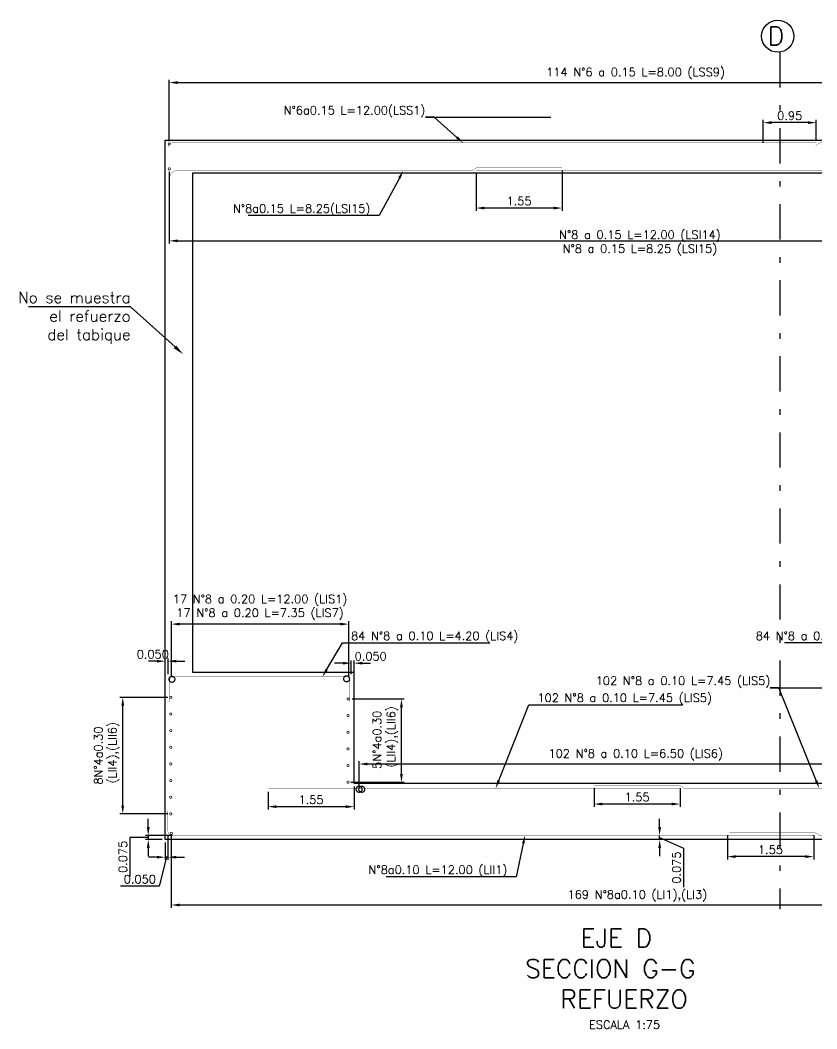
# Model space of a CAD drawing. Header units: metres. Extents: x 1080594 to 1081411, y 976871 to 977162.
# Drawn here: x 1081055.13 to 1081069.48, y 977088.07 to 977106.25 of the extents above; entities that cross this region are included whole.
import ezdxf
from ezdxf import colors
from ezdxf.entities.mleader import LeaderData, LeaderLine
from ezdxf.math import Vec2, Vec3

# ---------------------------------------------------------------- set-up
doc = ezdxf.new("R2010")
doc.units = ezdxf.units.M
doc.header["$LTSCALE"] = 25.4
doc.linetypes.add('DASHDOT', pattern=[1, 0.5, -0.25, 0, -0.25])
for name, color, linetype in [('CIRCULOCONTRAP', 130, 'Continuous'), ('CONTRAPESO', 3, 'Continuous'), ('DIMCONTRAPESO', 1, 'Continuous'), ('EJE-D', 11, 'DASHDOT'), ('R175COTR', 7, 'Continuous'), ('REF', 6, 'Continuous'), ('REGL175', 7, 'Continuous')]:
    doc.layers.add(name, color=color, linetype=linetype)
for name, color, linetype, lineweight in [('COTA', 1, 'Continuous', 30), ('COTACIM', 20, 'Continuous', 5), ('EJECONTRAPESO', 41, 'DASHDOT', 30)]:
    doc.layers.add(name, color=color, linetype=linetype, lineweight=lineweight)
doc.styles.add('romans', font='romans.shx')
doc.dimstyles.new('Copy 75', dxfattribs={"dimtxt": 0.15, "dimasz": 0.15, "dimexe": 0.05, "dimexo": 0.05, "dimgap": 0.05, "dimtad": 1, "dimzin": 0, "dimdsep": 46, "dimtxsty": 'romans', "dimcen": 0.002, "dimclrd": 1, "dimclre": 1, "dimclrt": 3, "dimadec": 4, "dimazin": 0, "dimtfac": 1, "dimtofl": 0, "dimtmove": 1, "dimatfit": 3, "dimfxl": 1, "dimtolj": 1, "dimtzin": 0, "dimarcsym": 1})

# ---------------------------------------------------------------- blocks, each defined once
blk = doc.blocks.new('*D1184')
at = {"layer": 'Defpoints', "color": 0, "transparency": 16777216}
for p in [(1081063.346491144, 977103.5379296201), (1081064.894476015, 977103.5887231749), (1081063.346491144, 977102.863386212)]:
    blk.add_point(p, dxfattribs=at)
at = {"layer": 'DIMCONTRAPESO', "color": 1, "lineweight": -2, "transparency": 16777216}
for p, q in [((1081063.346491144, 977103.4879296201), (1081063.346491144, 977102.813386212)), ((1081064.894476015, 977103.5387231748), (1081064.894476015, 977102.813386212)), ((1081064.744476015, 977102.863386212), (1081063.496491144, 977102.863386212))]:
    blk.add_line(p, q, dxfattribs=at)
at = {"layer": 'DIMCONTRAPESO', "color": 1, "transparency": 16777216}
for points in [[(1081063.496491144, 977102.888386212), (1081063.496491144, 977102.838386212), (1081063.346491144, 977102.863386212)], [(1081064.744476015, 977102.888386212), (1081064.744476015, 977102.838386212), (1081064.894476015, 977102.863386212)]]:
    blk.add_solid(points, dxfattribs=at)
at = {"layer": 'DIMCONTRAPESO', "color": 3, "transparency": 16777216, "insert": (1081064.12048358, 977102.988386212), "char_height": 0.15, "attachment_point": 5, "style": 'romans'}
blk.add_mtext('\\A1;1.55', dxfattribs=at)
blk = doc.blocks.new('*D1185')
at = {"layer": 'Defpoints', "color": 0, "transparency": 16777216}
for p in [(1081068.518604968, 977104.4024030996), (1081068.518604968, 977103.9880103376), (1081069.47329701, 977104.0349610061)]:
    blk.add_point(p, dxfattribs=at)
at = {"layer": 'DIMCONTRAPESO', "color": 1, "lineweight": -2, "transparency": 16777216}
for p, q in [((1081068.518604968, 977104.0380103376), (1081068.518604968, 977104.4524030996)), ((1081069.323297011, 977104.4024030996), (1081068.668604968, 977104.4024030996)), ((1081069.47329701, 977104.0849610062), (1081069.47329701, 977104.4524030996))]:
    blk.add_line(p, q, dxfattribs=at)
at = {"layer": 'DIMCONTRAPESO', "color": 1, "transparency": 16777216}
for points in [[(1081068.668604968, 977104.4274030996), (1081068.668604968, 977104.3774030996), (1081068.518604968, 977104.4024030996)], [(1081069.323297011, 977104.4274030996), (1081069.323297011, 977104.3774030996), (1081069.47329701, 977104.4024030996)]]:
    blk.add_solid(points, dxfattribs=at)
at = {"layer": 'DIMCONTRAPESO', "color": 3, "transparency": 16777216, "insert": (1081068.995950989, 977104.5274030996), "char_height": 0.15, "attachment_point": 5, "style": 'romans'}
blk.add_mtext('\\A1;0.95', dxfattribs=at)
blk = doc.blocks.new('*D1186')
at = {"layer": 'COTA', "color": 1, "lineweight": -2, "transparency": 16777216}
for p, q in [((1081057.819485011, 977103.5188537508), (1081057.819485011, 977102.2229487308)), ((1081074.673688892, 977103.5188537508), (1081074.673688892, 977102.2229487308)), ((1081057.969485011, 977102.2729487309), (1081074.523688892, 977102.2729487309))]:
    blk.add_line(p, q, dxfattribs=at)
at = {"layer": 'COTA', "color": 1, "transparency": 16777216}
for points in [[(1081057.969485011, 977102.2979487309), (1081057.969485011, 977102.2479487308), (1081057.819485011, 977102.2729487309)], [(1081074.523688892, 977102.2979487309), (1081074.523688892, 977102.2479487308), (1081074.673688892, 977102.2729487309)]]:
    blk.add_solid(points, dxfattribs=at)
at = {"layer": 'Defpoints', "color": 0, "transparency": 16777216}
for p in [(1081057.819485011, 977103.5688537508), (1081074.673688892, 977103.5688537508), (1081074.673688892, 977102.2729487309)]:
    blk.add_point(p, dxfattribs=at)
at = {"layer": 'COTA', "color": 3, "transparency": 16777216, "insert": (1081066.246586951, 977102.2325061305), "char_height": 0.15, "attachment_point": 5, "style": 'romans'}
blk.add_mtext('\\A1; N°8 a 0.15 L=12.00 (LSI14)\\P N°8 a 0.15 L=8.25 (LSI15)', dxfattribs=at)
blk = doc.blocks.new('*D1187')
at = {"layer": 'COTA', "color": 1, "lineweight": -2, "transparency": 16777216}
for p, q in [((1081057.819485011, 977104.0675122284), (1081057.819485011, 977105.1744543874)), ((1081057.969485011, 977105.1244543873), (1081074.469390535, 977105.1244543873)), ((1081074.619390535, 977104.0675122284), (1081074.619390535, 977105.1744543874))]:
    blk.add_line(p, q, dxfattribs=at)
at = {"layer": 'COTA', "color": 1, "transparency": 16777216}
for points in [[(1081057.969485011, 977105.1494543874), (1081057.969485011, 977105.0994543873), (1081057.819485011, 977105.1244543873)], [(1081074.469390535, 977105.1494543874), (1081074.469390535, 977105.0994543873), (1081074.619390535, 977105.1244543873)]]:
    blk.add_solid(points, dxfattribs=at)
at = {"layer": 'Defpoints', "color": 0, "transparency": 16777216}
for p in [(1081074.619390535, 977105.1244543873), (1081057.819485011, 977104.0175122283), (1081074.619390535, 977104.0175122283)]:
    blk.add_point(p, dxfattribs=at)
at = {"layer": 'COTA', "color": 3, "transparency": 16777216, "insert": (1081066.219437773, 977105.2887401016), "char_height": 0.15, "attachment_point": 5, "style": 'romans'}
blk.add_mtext('\\A1;114 N°6 a 0.15 L=8.00 (LSS9)', dxfattribs=at)
blk = doc.blocks.new('*D1189')
at = {"layer": 'Defpoints', "color": 0, "transparency": 16777216}
for p in [(1081066.653180694, 977091.558195336), (1081066.653180694, 977091.558195336), (1081066.653180694, 977091.4834469848)]:
    blk.add_point(p, dxfattribs=at)
at = {"layer": 'DIMCONTRAPESO', "color": 1, "lineweight": -2, "transparency": 16777216}
for p, q in [((1081066.653180694, 977091.708195336), (1081066.653180694, 977091.8581953361)), ((1081066.653180694, 977091.4834469848), (1081066.653180694, 977091.558195336)), ((1081066.653180694, 977091.5208211604), (1081067.081995315, 977091.3289268095)), ((1081066.653180694, 977091.3334469848), (1081066.653180694, 977091.1834469847)), ((1081067.081995315, 977091.3289268095), (1081067.081995315, 977090.6289268095))]:
    blk.add_line(p, q, dxfattribs=at)
at = {"layer": 'DIMCONTRAPESO', "color": 1, "transparency": 16777216}
for points in [[(1081066.628180694, 977091.708195336), (1081066.678180694, 977091.708195336), (1081066.653180694, 977091.558195336)], [(1081066.628180694, 977091.3334469848), (1081066.678180694, 977091.3334469848), (1081066.653180694, 977091.4834469848)]]:
    blk.add_solid(points, dxfattribs=at)
at = {"layer": 'DIMCONTRAPESO', "color": 3, "transparency": 16777216, "insert": (1081066.956995315, 977090.9789268095), "char_height": 0.15, "attachment_point": 5, "rotation": 90, "style": 'romans'}
blk.add_mtext('\\A1;0.075', dxfattribs=at)
blk = doc.blocks.new('*U1159')
at = {"layer": 'REF', "ltscale": 0.1, "const_width": 0.04}
blk.add_lwpolyline([(-0.00634999992325902, 0, 1), (0.00634999992325902, 0, 1)], format="xyb", close=True, dxfattribs=at)
blk = doc.blocks.new('*U1160')
at = {"layer": 'DIMCONTRAPESO', "color": 0, "linetype": 'ByBlock', "lineweight": -2, "transparency": 16777216}
for p in [(1.285879139104721e-16, 2.1), (16.8, 2.1), (1.102182119232618e-16, 1.8), (16.8, 1.8), (9.184850993605148e-17, 1.5), (16.8, 1.5), (7.347880794884119e-17, 1.2), (16.8, 1.2), (5.510910596163089e-17, 0.8999999999999999), (16.8, 0.8999999999999999), (3.673940397442059e-17, 0.6), (16.8, 0.6), (1.83697019872103e-17, 0.3), (16.8, 0.3), (0, 0), (16.8, 0)]:
    blk.add_blockref('*U1159', p, dxfattribs=at)
blk = doc.blocks.new('*D1179')
at = {"layer": 'Defpoints', "color": 0, "transparency": 16777216}
for p in [(1081056.982036358, 977094.0474320962), (1081057.846688424, 977094.0474320962), (1081057.846688424, 977091.9474320962)]:
    blk.add_point(p, dxfattribs=at)
at = {"layer": 'DIMCONTRAPESO', "color": 1, "lineweight": -2, "transparency": 16777216}
for p, q in [((1081057.796688424, 977094.0474320962), (1081056.932036358, 977094.0474320962)), ((1081056.982036358, 977092.0974320963), (1081056.982036358, 977093.8974320962)), ((1081057.796688424, 977091.9474320962), (1081056.932036358, 977091.9474320962))]:
    blk.add_line(p, q, dxfattribs=at)
at = {"layer": 'DIMCONTRAPESO', "color": 1, "transparency": 16777216}
for points in [[(1081056.957036359, 977093.8974320962), (1081057.007036358, 977093.8974320962), (1081056.982036358, 977094.0474320962)], [(1081056.957036359, 977092.0974320963), (1081057.007036358, 977092.0974320963), (1081056.982036358, 977091.9474320962)]]:
    blk.add_solid(points, dxfattribs=at)
at = {"layer": 'DIMCONTRAPESO', "color": 3, "transparency": 16777216, "insert": (1081056.692750644, 977092.9974320962), "char_height": 0.15, "attachment_point": 5, "rotation": 90, "style": 'romans'}
blk.add_mtext('\\A1;8N°4a0.30\\P (LII4),(LII6)', dxfattribs=at)
blk = doc.blocks.new('*D1180')
at = {"layer": 'COTA', "color": 1, "lineweight": -2, "transparency": 16777216}
for p, q in [((1081057.856594295, 977091.5531335037), (1081057.856594295, 977090.255271599)), ((1081074.648331146, 977091.553133355), (1081074.648331146, 977090.255271599)), ((1081074.498331146, 977090.3052715991), (1081058.006594295, 977090.3052715991))]:
    blk.add_line(p, q, dxfattribs=at)
at = {"layer": 'COTA', "color": 1, "transparency": 16777216}
for points in [[(1081058.006594295, 977090.3302715991), (1081058.006594295, 977090.2802715991), (1081057.856594295, 977090.3052715991)], [(1081074.498331146, 977090.3302715991), (1081074.498331146, 977090.2802715991), (1081074.648331146, 977090.3052715991)]]:
    blk.add_solid(points, dxfattribs=at)
at = {"layer": 'Defpoints', "color": 0, "transparency": 16777216}
for p in [(1081057.856594295, 977091.6031335037), (1081074.648331146, 977091.603133355), (1081057.856594295, 977090.3052715991)]:
    blk.add_point(p, dxfattribs=at)
at = {"layer": 'COTA', "color": 3, "transparency": 16777216, "insert": (1081066.25246272, 977090.4695573134), "char_height": 0.15, "attachment_point": 5, "style": 'romans'}
blk.add_mtext('\\A1;169 N°8a0.10 (LI1),(LI3)', dxfattribs=at)
blk = doc.blocks.new('*D1181')
at = {"layer": 'Defpoints', "color": 0, "transparency": 16777216}
for p in [(1081067.874195709, 977091.61112421), (1081069.427816156, 977091.61112421), (1081067.874195709, 977091.1775909115)]:
    blk.add_point(p, dxfattribs=at)
at = {"layer": 'DIMCONTRAPESO', "color": 1, "lineweight": -2, "transparency": 16777216}
for p, q in [((1081067.874195709, 977091.5611242099), (1081067.874195709, 977091.1275909115)), ((1081069.427816156, 977091.5611242099), (1081069.427816156, 977091.1275909115)), ((1081069.277816156, 977091.1775909115), (1081068.024195709, 977091.1775909115))]:
    blk.add_line(p, q, dxfattribs=at)
at = {"layer": 'DIMCONTRAPESO', "color": 1, "transparency": 16777216}
for points in [[(1081068.024195709, 977091.2025909115), (1081068.024195709, 977091.1525909115), (1081067.874195709, 977091.1775909115)], [(1081069.277816156, 977091.2025909115), (1081069.277816156, 977091.1525909115), (1081069.427816156, 977091.1775909115)]]:
    blk.add_solid(points, dxfattribs=at)
at = {"layer": 'DIMCONTRAPESO', "color": 3, "transparency": 16777216, "insert": (1081068.651005933, 977091.3025909115), "char_height": 0.15, "attachment_point": 5, "style": 'romans'}
blk.add_mtext('\\A1;1.55', dxfattribs=at)
blk = doc.blocks.new('*D1183')
at = {"layer": 'COTA', "color": 1, "lineweight": -2, "transparency": 16777216}
for p, q in [((1081057.441202485, 977091.7081448277), (1081057.441202485, 977091.8581448278)), ((1081057.441202485, 977091.5207959062), (1081057.108721349, 977091.5220902164)), ((1081057.108721349, 977091.5220902164), (1081057.108721349, 977090.8220902164)), ((1081057.872131473, 977091.5581448277), (1081057.391202485, 977091.5581448277)), ((1081057.69399811, 977091.4834469848), (1081057.391202485, 977091.4834469848)), ((1081057.441202485, 977091.5581448277), (1081057.441202485, 977091.4834469848)), ((1081057.441202485, 977091.3334469848), (1081057.441202485, 977091.1834469847))]:
    blk.add_line(p, q, dxfattribs=at)
at = {"layer": 'COTA', "color": 1, "transparency": 16777216}
for points in [[(1081057.416202485, 977091.7081448277), (1081057.466202485, 977091.7081448277), (1081057.441202485, 977091.5581448277)], [(1081057.416202485, 977091.3334469848), (1081057.466202485, 977091.3334469848), (1081057.441202485, 977091.4834469848)]]:
    blk.add_solid(points, dxfattribs=at)
at = {"layer": 'Defpoints', "color": 0, "transparency": 16777216}
for p in [(1081057.441202485, 977091.4834469848), (1081057.74399811, 977091.4834469848), (1081057.922131473, 977091.5581448277)]:
    blk.add_point(p, dxfattribs=at)
at = {"layer": 'COTA', "color": 3, "transparency": 16777216, "insert": (1081056.983721349, 977091.1720902164), "char_height": 0.15, "attachment_point": 5, "rotation": 90, "style": 'romans'}
blk.add_mtext('\\A1;0.075', dxfattribs=at)
blk = doc.blocks.new('*D1175')
at = {"layer": 'Defpoints', "color": 0, "transparency": 16777216}
for p in [(1081057.796781761, 977091.6015397123), (1081057.746781761, 977091.4834469848), (1081057.746781761, 977091.1667224512)]:
    blk.add_point(p, dxfattribs=at)
at = {"layer": 'EJE-D', "color": 1, "lineweight": -2, "transparency": 16777216}
for p, q in [((1081057.746781761, 977091.4334469847), (1081057.746781761, 977091.1167224512)), ((1081057.796781761, 977091.5515397122), (1081057.796781761, 977091.1167224512)), ((1081057.596781761, 977091.1667224512), (1081057.446781761, 977091.1667224512)), ((1081057.771781761, 977091.1667224512), (1081057.639427698, 977090.6450709075)), ((1081057.796781761, 977091.1667224512), (1081057.746781761, 977091.1667224512)), ((1081057.946781761, 977091.1667224512), (1081058.096781761, 977091.1667224512)), ((1081057.639427698, 977090.6450709075), (1081056.939427698, 977090.6450709075))]:
    blk.add_line(p, q, dxfattribs=at)
at = {"layer": 'EJE-D', "color": 1, "transparency": 16777216}
for points in [[(1081057.596781761, 977091.1917224512), (1081057.596781761, 977091.1417224512), (1081057.746781761, 977091.1667224512)], [(1081057.946781761, 977091.1917224512), (1081057.946781761, 977091.1417224512), (1081057.796781761, 977091.1667224512)]]:
    blk.add_solid(points, dxfattribs=at)
at = {"layer": 'EJE-D', "color": 3, "transparency": 16777216, "insert": (1081057.289427698, 977090.7700709075), "char_height": 0.15, "attachment_point": 5, "style": 'romans'}
blk.add_mtext('\\A1;0.050', dxfattribs=at)
blk = doc.blocks.new('*D1165')
at = {"layer": 'Defpoints', "color": 0, "transparency": 16777216}
for p in [(1081059.598500624, 977092.3936945045), (1081061.148280379, 977092.4933600015), (1081059.598500624, 977092.0769938092)]:
    blk.add_point(p, dxfattribs=at)
at = {"layer": 'EJE-D', "color": 1, "lineweight": -2, "transparency": 16777216}
for p, q in [((1081059.598500624, 977092.3436945045), (1081059.598500624, 977092.0269938092)), ((1081061.148280379, 977092.4433600014), (1081061.148280379, 977092.0269938092)), ((1081060.998280379, 977092.0769938092), (1081059.748500624, 977092.0769938092))]:
    blk.add_line(p, q, dxfattribs=at)
at = {"layer": 'EJE-D', "color": 1, "transparency": 16777216}
for points in [[(1081059.748500624, 977092.1019938092), (1081059.748500624, 977092.0519938092), (1081059.598500624, 977092.0769938092)], [(1081060.998280379, 977092.1019938092), (1081060.998280379, 977092.0519938092), (1081061.148280379, 977092.0769938092)]]:
    blk.add_solid(points, dxfattribs=at)
at = {"layer": 'EJE-D', "color": 3, "transparency": 16777216, "insert": (1081060.373390501, 977092.2019938092), "char_height": 0.15, "attachment_point": 5, "style": 'romans'}
blk.add_mtext('\\A1;1.55', dxfattribs=at)
blk = doc.blocks.new('*D1166')
at = {"layer": 'Defpoints', "color": 0, "transparency": 16777216}
for p in [(1081061.239161819, 977092.8459877562), (1081061.239161819, 977092.3908662546), (1081071.205689393, 977092.4212080839)]:
    blk.add_point(p, dxfattribs=at)
at = {"layer": 'EJE-D', "color": 1, "lineweight": -2, "transparency": 16777216}
for p, q in [((1081061.239161819, 977092.4408662546), (1081061.239161819, 977092.8959877562)), ((1081071.205689393, 977092.4712080839), (1081071.205689393, 977092.8959877562)), ((1081071.055689393, 977092.8459877562), (1081061.389161819, 977092.8459877562))]:
    blk.add_line(p, q, dxfattribs=at)
at = {"layer": 'EJE-D', "color": 1, "transparency": 16777216}
for points in [[(1081061.389161819, 977092.8709877562), (1081061.389161819, 977092.8209877561), (1081061.239161819, 977092.8459877562)], [(1081071.055689393, 977092.8709877562), (1081071.055689393, 977092.8209877561), (1081071.205689393, 977092.8459877562)]]:
    blk.add_solid(points, dxfattribs=at)
at = {"layer": 'EJE-D', "color": 3, "transparency": 16777216, "insert": (1081066.222425606, 977093.0102734704), "char_height": 0.15, "attachment_point": 5, "style": 'romans'}
blk.add_mtext('\\A1;102 N°8 a 0.10 L=6.50 (LIS6)', dxfattribs=at)
blk = doc.blocks.new('*D1190')
at = {"layer": 'COTA', "color": 1, "lineweight": -2, "transparency": 16777216}
for p, q in [((1081065.471697071, 977092.4078353669), (1081065.471697071, 977092.0746029586)), ((1081067.021476832, 977092.4081766091), (1081067.021476832, 977092.0746029586)), ((1081066.871476832, 977092.1246029587), (1081065.621697071, 977092.1246029587))]:
    blk.add_line(p, q, dxfattribs=at)
at = {"layer": 'COTA', "color": 1, "transparency": 16777216}
for points in [[(1081065.621697071, 977092.1496029587), (1081065.621697071, 977092.0996029587), (1081065.471697071, 977092.1246029587)], [(1081066.871476832, 977092.1496029587), (1081066.871476832, 977092.0996029587), (1081067.021476832, 977092.1246029587)]]:
    blk.add_solid(points, dxfattribs=at)
at = {"layer": 'Defpoints', "color": 0, "transparency": 16777216}
for p in [(1081065.471697071, 977092.457835367), (1081067.021476832, 977092.4581766091), (1081065.471697071, 977092.1246029587)]:
    blk.add_point(p, dxfattribs=at)
at = {"layer": 'COTA', "color": 3, "transparency": 16777216, "insert": (1081066.246586951, 977092.2496029587), "char_height": 0.15, "attachment_point": 5, "style": 'romans'}
blk.add_mtext('\\A1;1.55', dxfattribs=at)
blk = doc.blocks.new('*D1171')
at = {"layer": 'COTA', "color": 1, "lineweight": -2, "transparency": 16777216}
for p, q in [((1081061.097319016, 977094.4647787958), (1081061.097319016, 977094.7127074945)), ((1081061.147471389, 977094.4647859322), (1081061.147471389, 977094.7127074945)), ((1081060.947319016, 977094.6627074945), (1081060.797319016, 977094.6627074945)), ((1081061.297471389, 977094.6627074945), (1081061.447471389, 977094.6627074945))]:
    blk.add_line(p, q, dxfattribs=at)
at = {"layer": 'COTA', "color": 1, "transparency": 16777216}
for points in [[(1081060.947319016, 977094.6877074945), (1081060.947319016, 977094.6377074944), (1081061.097319016, 977094.6627074945)], [(1081061.297471389, 977094.6877074945), (1081061.297471389, 977094.6377074944), (1081061.147471389, 977094.6627074945)]]:
    blk.add_solid(points, dxfattribs=at)
at = {"layer": 'Defpoints', "color": 0, "transparency": 16777216}
for p in [(1081061.147471389, 977094.6627074945), (1081061.097319016, 977094.4147787958), (1081061.147471389, 977094.4147859322)]:
    blk.add_point(p, dxfattribs=at)
at = {"layer": 'COTA', "color": 3, "transparency": 16777216, "insert": (1081061.447471389, 977094.7877074945), "char_height": 0.15, "attachment_point": 5, "style": 'romans'}
blk.add_mtext('\\A1;0.050', dxfattribs=at)
blk = doc.blocks.new('*D1172')
at = {"layer": 'COTA', "color": 1, "lineweight": -2, "transparency": 16777216}
for p, q in [((1081057.597048598, 977094.6989112269), (1081057.447048598, 977094.6989112269)), ((1081057.747048598, 977094.4673876609), (1081057.747048598, 977094.748911227)), ((1081057.797200971, 977094.4673947972), (1081057.797200971, 977094.748911227)), ((1081057.947200971, 977094.6989112269), (1081058.097200971, 977094.6989112269))]:
    blk.add_line(p, q, dxfattribs=at)
at = {"layer": 'COTA', "color": 1, "transparency": 16777216}
for points in [[(1081057.597048598, 977094.723911227), (1081057.597048598, 977094.6739112269), (1081057.747048598, 977094.6989112269)], [(1081057.947200971, 977094.723911227), (1081057.947200971, 977094.6739112269), (1081057.797200971, 977094.6989112269)]]:
    blk.add_solid(points, dxfattribs=at)
at = {"layer": 'Defpoints', "color": 0, "transparency": 16777216}
for p in [(1081057.797200971, 977094.6989112269), (1081057.747048598, 977094.4173876608), (1081057.797200971, 977094.4173947972)]:
    blk.add_point(p, dxfattribs=at)
at = {"layer": 'COTA', "color": 3, "transparency": 16777216, "insert": (1081057.522048598, 977094.8239112269), "char_height": 0.15, "attachment_point": 5, "style": 'romans'}
blk.add_mtext('\\A1;0.050', dxfattribs=at)
blk = doc.blocks.new('*D1173')
at = {"layer": 'Defpoints', "color": 0, "transparency": 16777216}
for p in [(1081057.857461127, 977095.3669995286), (1081057.857461127, 977094.3812831112), (1081061.052760756, 977094.3724418115)]:
    blk.add_point(p, dxfattribs=at)
at = {"layer": 'DIMCONTRAPESO', "color": 1, "lineweight": -2, "transparency": 16777216}
for p, q in [((1081057.857461127, 977094.4312831112), (1081057.857461127, 977095.4169995287)), ((1081061.052760756, 977094.4224418115), (1081061.052760756, 977095.4169995287)), ((1081060.902760756, 977095.3669995286), (1081058.007461127, 977095.3669995286))]:
    blk.add_line(p, q, dxfattribs=at)
at = {"layer": 'DIMCONTRAPESO', "color": 1, "transparency": 16777216}
for points in [[(1081058.007461127, 977095.3919995286), (1081058.007461127, 977095.3419995286), (1081057.857461127, 977095.3669995286)], [(1081060.902760756, 977095.3919995286), (1081060.902760756, 977095.3419995286), (1081061.052760756, 977095.3669995286)]]:
    blk.add_solid(points, dxfattribs=at)
at = {"layer": 'DIMCONTRAPESO', "color": 3, "transparency": 16777216, "insert": (1081059.455110941, 977095.6705709571), "char_height": 0.15, "attachment_point": 5, "style": 'romans'}
blk.add_mtext('\\A1;17 N°8 a 0.20 L=12.00 (LIS1)\\P17 N°8 a 0.20 L=7.35 (LIS7) ', dxfattribs=at)
blk = doc.blocks.new('*U1163')
at = {"layer": 'REF', "ltscale": 0.1, "const_width": 0.04}
blk.add_lwpolyline([(-0.00634999992325902, 0, 1), (0.00634999992325902, 0, 1)], format="xyb", close=True, dxfattribs=at)
blk = doc.blocks.new('*U1164')
at = {"layer": 'COTA', "color": 0, "linetype": 'ByBlock', "lineweight": -2, "transparency": 16777216}
for p in [(9.184850993605148e-17, 1.5), (7.347880794884119e-17, 1.2), (5.510910596163089e-17, 0.8999999999999999), (3.673940397442059e-17, 0.6), (1.83697019872103e-17, 0.3), (0, 0)]:
    blk.add_blockref('*U1163', p, dxfattribs=at)
blk = doc.blocks.new('*D1174')
at = {"layer": 'Defpoints', "color": 0, "transparency": 16777216}
for p in [(1081061.06538162, 977094.0183308319), (1081062.002144041, 977094.0183308319), (1081061.04038162, 977092.5183308319)]:
    blk.add_point(p, dxfattribs=at)
at = {"layer": 'DIMCONTRAPESO', "color": 1, "lineweight": -2, "transparency": 16777216}
for p, q in [((1081061.11538162, 977094.0183308319), (1081062.052144041, 977094.0183308319)), ((1081062.002144041, 977092.6683308319), (1081062.002144041, 977093.8683308319)), ((1081061.09038162, 977092.5183308319), (1081062.052144041, 977092.5183308319))]:
    blk.add_line(p, q, dxfattribs=at)
at = {"layer": 'DIMCONTRAPESO', "color": 1, "transparency": 16777216}
for points in [[(1081061.977144041, 977093.8683308319), (1081062.027144041, 977093.8683308319), (1081062.002144041, 977094.0183308319)], [(1081061.977144041, 977092.6683308319), (1081062.027144041, 977092.6683308319), (1081062.002144041, 977092.5183308319)]]:
    blk.add_solid(points, dxfattribs=at)
at = {"layer": 'DIMCONTRAPESO', "color": 3, "transparency": 16777216, "insert": (1081061.712858327, 977093.2828824202), "char_height": 0.15, "attachment_point": 5, "rotation": 90, "style": 'romans'}
blk.add_mtext('\\A1;5N°4a0.30\\P (LII4),(LII6)', dxfattribs=at)

msp = doc.modelspace()

# ---------------------------------------------------------------- linework, layer by layer
at = {"layer": 'CIRCULOCONTRAP'}
msp.add_circle((1081068.780431187, 977105.959358598), 0.2896674196976395, dxfattribs=at)
at = {"layer": 'CONTRAPESO'}
for points in [[(1081057.746680288, 977104.0884469848), (1081074.746493615, 977104.0884469848), (1081074.746493615, 977091.4834469848), (1081057.746680288, 977091.4834469848)], [(1081061.148280379, 977092.4934443841), (1081061.148280379, 977094.4934469848), (1081058.246473249, 977094.4934504116), (1081058.2454141, 977103.4965057448), (1081074.246869516, 977103.4983882074), (1081074.246126362, 977094.4935286738), (1081071.345702509, 977094.4934469848), (1081071.345702622, 977092.4933600015)]]:
    msp.add_lwpolyline(points, close=True, dxfattribs=at)
at = {"layer": 'EJECONTRAPESO', "ltscale": 0.05}
msp.add_lwpolyline([(1081068.816577892, 977105.6719553451), (1081068.816577892, 977090.2297272423)], dxfattribs=at)
at = {"layer": 'REF', "ltscale": 0.1}
for points, const_width in [([(1081057.813135011, 977104.0175122283, 1), (1081057.825835011, 977104.0175122283, 1)], 0.04), ([(1081057.813135011, 977103.5688537508, 1), (1081057.825835011, 977103.5688537508, 1)], 0.04), ([(1081057.879585247, 977094.3726442695, -1), (1081057.856725248, 977094.3726442695, -1)], 0.108), ([(1081061.025405534, 977094.381485569, -1), (1081061.002545534, 977094.381485569, -1)], 0.108), ([(1081061.250591819, 977092.3908662547, -1), (1081061.227731819, 977092.3908662547, -1)], 0.108), ([(1081061.275916789, 977092.3908662547, 1), (1081061.298776788, 977092.3908662547, 1)], 0.108), ([(1081057.850244295, 977091.5967835038, 1), (1081057.862944295, 977091.5967835038, 1)], 0.04)]:
    msp.add_lwpolyline(points, format="xyb", close=True, dxfattribs=dict(at, const_width=const_width))
for points, const_width in [([(1081057.796680288, 977103.1508667102), (1081057.796680288, 977103.9624451288, -0.4142207145937634), (1081057.872682144, 977104.0384451288), (1081069.47329701, 977104.0381618517)], 0.005), ([(1081068.518604968, 977103.9880103376), (1081069.465659366, 977103.9882552898), (1081069.536552274, 977104.0381618518), (1081074.620485216, 977104.0387237172, -0.4142459326762039), (1081074.696493615, 977103.9627237177), (1081074.696493615, 977103.0617440578)], 0.005), ([(1081064.894476015, 977103.5887231749), (1081063.351938084, 977103.5884052343), (1081063.281045175, 977103.5384986723), (1081057.959578277, 977103.5384483244, 0.4142108054550943), (1081057.8295795, 977103.4084483244), (1081057.8295795, 977102.7714095489)], 0.005), ([(1081074.650775589, 977102.5123901423), (1081074.650805327, 977103.4087069061, 0.4142345930859218), (1081074.520795993, 977103.5387069058), (1081063.346540232, 977103.5379012792)], 0.005), ([(1081061.074437424, 977093.9680583583), (1081061.074432468, 977094.3420583582, 0.414213562373095), (1081060.998431461, 977094.4180573511), (1081057.89958985, 977094.41498839, 0.4141860566526949), (1081057.823596987, 977094.3389883904), (1081057.823596987, 977093.9649812537)], 0.004999999999999999), ([(1081057.796291101, 977092.0082178803), (1081057.796291101, 977091.6342178803, 0.414213562373095), (1081057.872291101, 977091.5582178803), (1081069.427755524, 977091.5582178803)], 0.005), ([(1081067.910161014, 977091.61112421), (1081069.453940774, 977091.6114654521), (1081069.524844712, 977091.5615745618), (1081074.621035542, 977091.5621349356, 0.4141813563918298), (1081074.697027185, 977091.6381349352), (1081074.697027185, 977092.0121432915)], 0.004999999999999999)]:
    msp.add_lwpolyline(points, format="xyb", dxfattribs=dict(at, const_width=const_width))
for points, const_width in [([(1081059.599987298, 977092.4085147431), (1081067.005368842, 977092.4085147431)], 0.005), ([(1081065.471697071, 977092.457835367), (1081067.021476832, 977092.4581766091), (1081067.09238077, 977092.4082857188), (1081072.899073969, 977092.4096807837)], 0.004999999999999999)]:
    msp.add_lwpolyline(points, dxfattribs=dict(at, const_width=const_width))

# ---------------------------------------------------------------- block references
at = {"layer": 'COTA', "color": 2}
msp.add_blockref('*U1164', (1081061.04038162, 977092.5183308319), dxfattribs=at)
at = {"layer": 'DIMCONTRAPESO', "color": 2, "xscale": -1}
msp.add_blockref('*U1160', (1081074.646586951, 977091.9474320962), dxfattribs=at)

# ---------------------------------------------------------------- texts
at = {"layer": 'R175COTR', "insert": (1081068.898042273, 977106.1312003453, 308.056640625), "char_height": 0.33, "width": 0.4150010265334458, "attachment_point": 3, "rotation": 3.6309954901517776e-05, "style": 'romans'}
msp.add_mtext('{\\C0;D}', dxfattribs=at)
at = {"layer": 'REGL175', "insert": (1081058.014490594, 977089.8747334701), "char_height": 0.33, "width": 14.49150362575892, "attachment_point": 1, "style": 'romans'}
msp.add_mtext('\\pi7.2152;{\\C0;EJE D\\P\\pi6.2173;SECCION G-G \\P\\pi6.8529;REFUERZO\\P\\pi7.3672;\\H0.45455x;\\C3;ESCALA 1:75}', dxfattribs=at)

# ---------------------------------------------------------------- dimensions: what is measured, and where the dimension line sits
at = {"layer": 'COTA'}
for base, p1, p2, angle, text, picture, middle in [((1081074.619390535, 977105.1244543873), (1081057.819485011, 977104.0175122283), (1081074.619390535, 977104.0175122283), 7.016709298534877e-15, '114 N°6 a 0.15 L=8.00 (LSS9)', '*D1187', (1081066.219437773, 977105.2887401016)), ((1081057.856594295, 977090.3052715991), (1081074.648331146, 977091.603133355), (1081057.856594295, 977091.6031335037), 180, '169 N°8a0.10 (LI1),(LI3)', '*D1180', (1081066.25246272, 977090.4695573134))]:
    dim = msp.add_linear_dim(base=base, p1=p1, p2=p2, angle=angle, text=text, dimstyle='Copy 75', dxfattribs=at)
    dim.commit()
    dim.dimension.update_dxf_attribs({"geometry": picture, "text_midpoint": middle})
dim = msp.add_linear_dim(base=(1081074.673688892, 977102.2729487309), p1=(1081057.819485011, 977103.5688537508), p2=(1081074.673688892, 977103.5688537508), angle=7.016709298534877e-15, text=' N°8 a 0.15 L=12.00 (LSI14)\\P N°8 a 0.15 L=8.25 (LSI15)', dimstyle='Copy 75', dxfattribs=at)
dim.commit()
dim.dimension.update_dxf_attribs({"geometry": '*D1186', "text_midpoint": (1081066.246586951, 977101.928934702), "dimtype": 160})
at = {"layer": 'COTA', "color": 2}
for base, p1, p2, angle, picture, middle in [((1081057.797200971, 977094.6989112269), (1081057.747048598, 977094.4173876608), (1081057.797200971, 977094.4173947972), 7.016709298534877e-15, '*D1172', (1081057.522048598, 977094.6989112269)), ((1081061.147471389, 977094.6627074945), (1081061.097319016, 977094.4147787958), (1081061.147471389, 977094.4147859322), 7.016709298534877e-15, '*D1171', (1081061.447471389, 977094.6627074945)), ((1081057.441202485, 977091.4834469848), (1081057.922131473, 977091.5581448277), (1081057.74399811, 977091.4834469848), 90, '*D1183', (1081057.108721349, 977091.4720902165))]:
    dim = msp.add_linear_dim(base=base, p1=p1, p2=p2, angle=angle, dimstyle='Copy 75', override={"dimdec": 3}, dxfattribs=at)
    dim.commit()
    dim.dimension.update_dxf_attribs({"geometry": picture, "text_midpoint": middle, "dimtype": 160})
dim = msp.add_linear_dim(base=(1081065.471697071, 977092.1246029587), p1=(1081067.021476832, 977092.4581766091), p2=(1081065.471697071, 977092.457835367), angle=180, dimstyle='Copy 75', dxfattribs=at)
dim.commit()
dim.dimension.update_dxf_attribs({"geometry": '*D1190', "text_midpoint": (1081066.246586951, 977092.2496029587)})
at = {"layer": 'DIMCONTRAPESO'}
for base, p1, p2, angle, picture, middle in [((1081068.518604968, 977104.4024030996), (1081069.47329701, 977104.0349610061), (1081068.518604968, 977103.9880103376), 7.016709298534877e-15, '*D1185', (1081068.995950989, 977104.5274030996)), ((1081063.346491144, 977102.863386212), (1081064.894476015, 977103.5887231749), (1081063.346491144, 977103.5379296201), 180, '*D1184', (1081064.12048358, 977102.988386212)), ((1081067.874195709, 977091.1775909115), (1081069.427816156, 977091.61112421), (1081067.874195709, 977091.61112421), 180, '*D1181', (1081068.651005933, 977091.3025909115))]:
    dim = msp.add_linear_dim(base=base, p1=p1, p2=p2, angle=angle, dimstyle='Copy 75', dxfattribs=at)
    dim.commit()
    dim.dimension.update_dxf_attribs({"geometry": picture, "text_midpoint": middle})
at = {"layer": 'DIMCONTRAPESO', "color": 2}
dim = msp.add_linear_dim(base=(1081057.857461127, 977095.3669995286), p1=(1081061.052760756, 977094.3724418115), p2=(1081057.857461127, 977094.3812831112), angle=7.016709298534877e-15, text='17 N°8 a 0.20 L=12.00 (LIS1)\\P17 N°8 a 0.20 L=7.35 (LIS7) ', dimstyle='Copy 75', dxfattribs=at)
dim.commit()
dim.dimension.update_dxf_attribs({"geometry": '*D1173', "text_midpoint": (1081059.455110941, 977095.3669995286), "dimtype": 160})
at = {"layer": 'DIMCONTRAPESO'}
for base, p1, p2, text, picture, middle in [((1081056.982036358, 977094.0474320962), (1081057.846688424, 977091.9474320962), (1081057.846688424, 977094.0474320962), '8N°4a0.30\\P (LII4),(LII6)', '*D1179', (1081056.982036358, 977092.9974320962)), ((1081062.002144041, 977094.0183308319), (1081061.04038162, 977092.5183308319), (1081061.06538162, 977094.0183308319), '5N°4a0.30\\P (LII4),(LII6)', '*D1174', (1081062.002144041, 977093.2828824202))]:
    dim = msp.add_linear_dim(base=base, p1=p1, p2=p2, angle=90, text=text, dimstyle='Copy 75', dxfattribs=at)
    dim.commit()
    dim.dimension.update_dxf_attribs({"geometry": picture, "text_midpoint": middle, "dimtype": 160})
dim = msp.add_linear_dim(base=(1081066.653180694, 977091.558195336), p1=(1081066.653180694, 977091.4834469848), p2=(1081066.653180694, 977091.558195336), angle=90, dimstyle='Copy 75', override={"dimdec": 3}, dxfattribs=at)
dim.commit()
dim.dimension.update_dxf_attribs({"geometry": '*D1189', "text_midpoint": (1081067.081995315, 977091.2789268096), "dimtype": 160})
at = {"layer": 'EJE-D', "color": 2}
dim = msp.add_linear_dim(base=(1081061.239161819, 977092.8459877562), p1=(1081071.205689393, 977092.4212080839), p2=(1081061.239161819, 977092.3908662546), angle=180, text='102 N°8 a 0.10 L=6.50 (LIS6)', dimstyle='Copy 75', dxfattribs=at)
dim.commit()
dim.dimension.update_dxf_attribs({"geometry": '*D1166', "text_midpoint": (1081066.222425606, 977093.0102734704)})
dim = msp.add_linear_dim(base=(1081059.598500624, 977092.0769938092), p1=(1081061.148280379, 977092.4933600015), p2=(1081059.598500624, 977092.3936945045), angle=7.016709298534877e-15, dimstyle='Copy 75', dxfattribs=at)
dim.commit()
dim.dimension.update_dxf_attribs({"geometry": '*D1165', "text_midpoint": (1081060.373390501, 977092.2019938092)})
dim = msp.add_linear_dim(base=(1081057.746781761, 977091.1667224512), p1=(1081057.796781761, 977091.6015397123), p2=(1081057.746781761, 977091.4834469848), angle=7.016709298534877e-15, dimstyle='Copy 75', override={"dimdec": 3}, dxfattribs=at)
dim.commit()
dim.dimension.update_dxf_attribs({"geometry": '*D1175', "text_midpoint": (1081057.589427698, 977090.6450709075), "dimtype": 160})

# ---------------------------------------------------------------- leaders
at = {"layer": 'COTACIM'}
ml = msp.add_multileader_mtext('Standard', dxfattribs=at)
ml.set_content('N°6a0.15 L=12.00{\\A1;(LSS1)}', color=3, style='romans')
ml.set_leader_properties(color=256)
ml.build(insert=Vec2(0, 0))
ml.multileader.update_dxf_attribs({"text_left_attachment_type": 6, "text_right_attachment_type": 6, "dogleg_length": 0.1560199508385566, "arrow_head_size": 0.15})
ctx = ml.context
ctx.base_point, ctx.char_height, ctx.arrow_head_size, ctx.landing_gap_size, ctx.plane_origin = Vec3(1081059.641107416, 977104.5007131579), 0.15, 0.15, 0, Vec3(1081063.445678076, 977103.7118981057)
ctx.left_attachment, ctx.right_attachment, ctx.text_align_type = 6, 6, 2
notes = []
notes.append((ctx, [(0, (1, 1, 0), (1081062.589984509, 977104.5007131579), (-1, 0), 0.1560199508385566, [(0, [(1081063.114588389, 977104.0377885349)], 0, [])])]))
ctx.mtext.insert, ctx.mtext.width, ctx.mtext.alignment, ctx.mtext.flow_direction = Vec3(1081062.433964559, 977104.7007131579), 3.873480155365542, 3, 5
ml = msp.add_multileader_mtext('Standard', dxfattribs=at)
ml.set_content('N°8a0.15 L=8.25(LSI15)', color=3, style='romans')
ml.set_leader_properties(color=256)
ml.build(insert=Vec2(0, 0))
ml.multileader.update_dxf_attribs({"text_left_attachment_type": 6, "text_right_attachment_type": 6, "dogleg_length": 0.1560199508385566, "arrow_head_size": 0.15})
ctx = ml.context
ctx.base_point, ctx.char_height, ctx.arrow_head_size, ctx.landing_gap_size, ctx.plane_origin = Vec3(1081058.734964685, 977102.7300906554), 0.15, 0.15, 0, Vec3(1081062.03597949, 977098.1180450039)
ctx.left_attachment, ctx.right_attachment, ctx.text_align_type = 6, 6, 2
notes.append((ctx, [(0, (1, 1, 0), (1081061.598127493, 977102.7300906554), (-1, 0), 0.1560199508385566, [(0, [(1081062.03597949, 977103.5369999491)], 0, [])])]))
ctx.mtext.insert, ctx.mtext.width, ctx.mtext.alignment, ctx.mtext.flow_direction = Vec3(1081061.442107542, 977102.9300906553), 3.096718135057017, 3, 5
ml = msp.add_multileader_mtext('Standard', dxfattribs=at)
ml.set_content('No se muestra\\Pel refuerzo\\Pdel tabique', color=3, style='romans')
ml.set_leader_properties(color=1)
ml.build(insert=Vec2(0, 0))
ml.multileader.update_dxf_attribs({"text_left_attachment_type": 6, "text_right_attachment_type": 6, "dogleg_length": 0, "arrow_head_size": 0.2})
ctx = ml.context
ctx.base_point, ctx.char_height, ctx.arrow_head_size, ctx.landing_gap_size, ctx.plane_origin = Vec3(1081054.856051998, 977101.0844715006), 0.2, 0.2, 0, Vec3(1081058.071445665, 977099.8588230972)
ctx.left_attachment, ctx.right_attachment, ctx.text_align_type = 6, 6, 2
notes.append((ctx, [(1, (1, 1, 0), (1081057.122718664, 977101.0844715006), (-1, 0), 0, [(0, [(1081058.071445665, 977100.2274731526)], 0, [])])]))
ctx.mtext.insert, ctx.mtext.alignment, ctx.mtext.flow_direction = Vec3(1081057.122718664, 977101.3511381673), 3, 5
ml = msp.add_multileader_mtext('Standard', dxfattribs=at)
ml.set_content('\\A1;84 N°8 a 0.10 L=4.20 (LIS4)', color=3, style='romans')
ml.set_leader_properties(color=256)
ml.build(insert=Vec2(0, 0))
ml.multileader.update_dxf_attribs({"text_left_attachment_type": 6, "text_right_attachment_type": 6, "dogleg_length": 0.1560199508385566, "arrow_head_size": 0.15})
ctx = ml.context
ctx.base_point, ctx.char_height, ctx.arrow_head_size, ctx.landing_gap_size, ctx.plane_origin = Vec3(1081061.094172691, 977095.0301429402), 0.15, 0.15, 0, Vec3(1081060.81478584, 977092.8542588601)
ctx.left_attachment, ctx.right_attachment = 6, 6
notes.append((ctx, [(0, (1, 1, 0), (1081060.93815274, 977095.0301429402), (1, 0), 0.1560199508385566, [(0, [(1081060.576936419, 977094.4154064903)], 0, [])])]))
ctx.mtext.insert, ctx.mtext.width, ctx.mtext.flow_direction = Vec3(1081061.094172691, 977095.2301429402), 4.25235982122831, 5
ml = msp.add_multileader_mtext('Standard', dxfattribs=at)
ml.set_content('\\A1;84 N°8 a 0.10 L=4.20 (LIS4)', color=3, style='romans')
ml.set_leader_properties(color=256)
ml.build(insert=Vec2(0, 0))
ml.multileader.update_dxf_attribs({"text_left_attachment_type": 6, "text_right_attachment_type": 6, "dogleg_length": 0.1560199508385566, "arrow_head_size": 0.15})
ctx = ml.context
ctx.base_point, ctx.char_height, ctx.arrow_head_size, ctx.landing_gap_size, ctx.plane_origin = Vec3(1081067.941858355, 977095.0301429402), 0.15, 0.15, 0, Vec3(1081071.678388063, 977092.8542588601)
ctx.left_attachment, ctx.right_attachment, ctx.text_align_type = 6, 6, 2
notes.append((ctx, [(0, (1, 1, 0), (1081071.555021163, 977095.0301429402), (-1, 0), 0.1560199508385566, [(0, [(1081071.916237484, 977094.4154064903)], 0, [])])]))
ctx.mtext.insert, ctx.mtext.width, ctx.mtext.alignment, ctx.mtext.flow_direction = Vec3(1081071.399001212, 977095.2301429402), 4.25235982122831, 3, 5
ml = msp.add_multileader_mtext('Standard', dxfattribs=at)
ml.set_content('\\A1;102 N°8 a 0.10 L=7.45 (LIS5)', color=3, style='romans')
ml.set_leader_properties(color=256)
ml.build(insert=Vec2(0, 0))
ml.multileader.update_dxf_attribs({"text_left_attachment_type": 6, "text_right_attachment_type": 6, "dogleg_length": 0.1560199508385566, "arrow_head_size": 0.15})
ctx = ml.context
ctx.base_point, ctx.char_height, ctx.arrow_head_size, ctx.landing_gap_size, ctx.plane_origin = Vec3(1081065.067245865, 977094.2211649289), 0.15, 0.15, 0, Vec3(1081064.314079926, 977094.3049003371)
ctx.left_attachment, ctx.right_attachment, ctx.text_align_type = 6, 6, 2
notes.append((ctx, [(1, (1, 1, 0), (1081068.801837244, 977094.2211649289), (-1, 0), 0.1560199508385566, [(0, [(1081069.527684481, 977092.4088708034)], 0, [])])]))
ctx.mtext.insert, ctx.mtext.width, ctx.mtext.alignment, ctx.mtext.flow_direction = Vec3(1081068.645817294, 977094.4211649288), 4.25235982122831, 3, 5
ml = msp.add_multileader_mtext('Standard', dxfattribs=at)
ml.set_content('\\A1;102 N°8 a 0.10 L=7.45 (LIS5)', color=3, style='romans')
ml.set_leader_properties(color=256)
ml.build(insert=Vec2(0, 0))
ml.multileader.update_dxf_attribs({"text_left_attachment_type": 6, "text_right_attachment_type": 6, "dogleg_length": 0.1560199508385566, "arrow_head_size": 0.15})
ctx = ml.context
ctx.base_point, ctx.char_height, ctx.arrow_head_size, ctx.landing_gap_size, ctx.plane_origin = Vec3(1081064.451938272, 977093.9138207835), 0.15, 0.15, 0, Vec3(1081063.698772333, 977093.9975561918)
ctx.left_attachment, ctx.right_attachment = 6, 6
notes.append((ctx, [(0, (1, 1, 0), (1081064.295918321, 977093.9138207835), (1, 0), 0.1560199508385566, [(0, [(1081063.698795211, 977092.4084225743)], 0, [])])]))
ctx.mtext.insert, ctx.mtext.width, ctx.mtext.flow_direction = Vec3(1081064.451938272, 977094.1138207834), 4.25235982122831, 5
ml = msp.add_multileader_mtext('Standard', dxfattribs=at)
ml.set_content('N°8a0.10 L=12.00 {\\A1;(LII1)}', color=3, style='romans')
ml.set_leader_properties(color=256)
ml.build(insert=Vec2(0, 0))
ml.multileader.update_dxf_attribs({"text_left_attachment_type": 6, "text_right_attachment_type": 6, "dogleg_length": 0.1560199508385566, "arrow_head_size": 0.15})
ctx = ml.context
ctx.base_point, ctx.char_height, ctx.arrow_head_size, ctx.landing_gap_size, ctx.plane_origin = Vec3(1081061.139079651, 977090.8156203638), 0.15, 0.15, 0, Vec3(1081064.754951746, 977089.9913786845)
ctx.left_attachment, ctx.right_attachment, ctx.text_align_type = 6, 6, 2
notes.append((ctx, [(0, (1, 1, 0), (1081064.066528173, 977090.8156203638), (-1, 0), 0.1560199508385566, [(0, [(1081064.229240836, 977091.5621448277)], 0, [])])]))
ctx.mtext.insert, ctx.mtext.alignment, ctx.mtext.flow_direction = Vec3(1081063.910508222, 977091.0156203638), 3, 5
for ctx, leaders in notes:
    for number, flags, end, landing, length, lines in leaders:
        leader = LeaderData()
        leader.index, (leader.has_last_leader_line, leader.has_dogleg_vector, leader.attachment_direction) = number, flags
        leader.last_leader_point, leader.dogleg_vector, leader.dogleg_length = Vec3(end), Vec3(landing), length
        for number, points, colour, breaks in lines:
            line = LeaderLine()
            line.index, line.vertices, line.color, line.breaks = number, Vec3.list(points), colors.encode_raw_color(colour), breaks
            leader.lines.append(line)
        ctx.leaders.append(leader)

doc.saveas('drawing.dxf')
